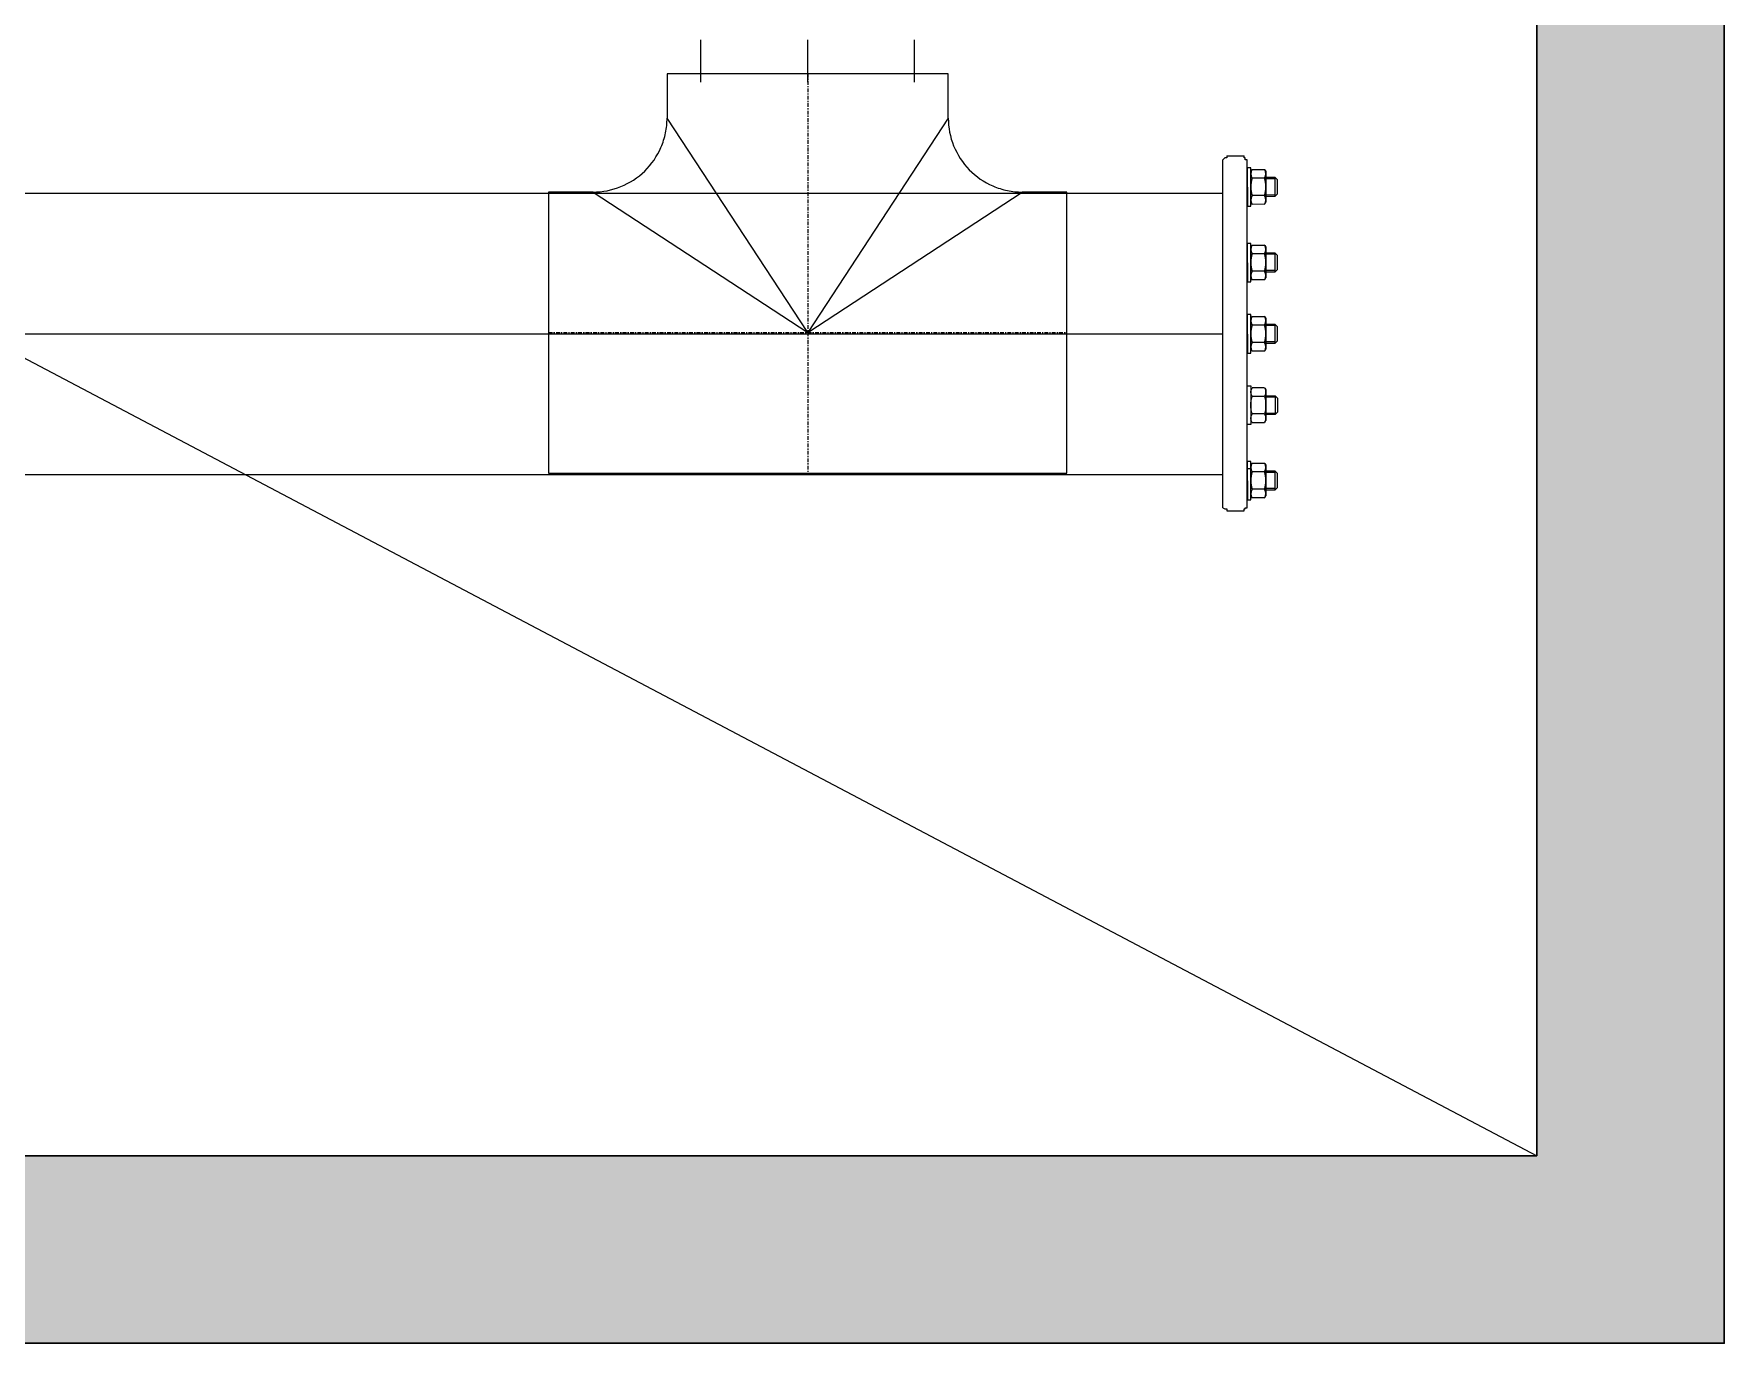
# Model space of a CAD drawing. Header units: millimetres. Extents: x -294625 to 2136527, y -251383 to 128331.
# Drawn here: x 1135859 to 1136760, y -217645 to -216947 of the extents above; entities that cross this region are included whole.
import ezdxf

# ---------------------------------------------------------------- set-up
doc = ezdxf.new("R2010")
doc.units = ezdxf.units.MM
doc.linetypes.add('CENTER', pattern=[3, 1.5, -0.5, 0.5, -0.5])
for name, color, linetype, lineweight in [('0-2', 253, 'Continuous', 18), ('A-FLOR-PATT-1', 254, 'Continuous', 18), ('ICE-BP', 4, 'Continuous', 25), ('ICE-WALL', 3, 'Continuous', 25), ('N3-NOTE', 11, 'Continuous', 13)]:
    doc.layers.add(name, color=color, linetype=linetype, lineweight=lineweight)
doc.layers.add('H-N-FITTING-35', color=2, linetype='Continuous')
doc.layers.add('Wellding', color=1, linetype='Continuous')

# ---------------------------------------------------------------- blocks, each defined once
blk = doc.blocks.new('Tee - 100 x100 - 1')
at = {"color": 8, "linetype": 'CENTER'}
for p, q in [((0, 105), (0, -57)), ((-105, 0), (105, 0))]:
    blk.add_line(p, q, dxfattribs=at)
for points in [[(57, 87), (57, 105), (-57, 105), (-57, 87)], [(-87, 57), (-105, 57), (-105, -57), (105, -57), (105, 57), (87, 57)]]:
    blk.add_lwpolyline(points)
at = {"color": 8}
for points in [[(0, 0), (-57, 87)], [(57, 87), (0, 0)], [(-87, 57), (0, 0)], [(0, 0), (87, 57)]]:
    blk.add_lwpolyline(points, dxfattribs=at)
for points in [[(-87, 57), (-83.15, 57), (-79.33, 57.74), (-72.14, 60.65), (-68.84, 62.8), (-63.25, 68.26), (-61.01, 71.51), (-58.64, 77), (-58.02, 78.98), (-57.2, 82.98), (-57, 84.99), (-57, 87)], [(57, 87), (57, 83.15), (57.74, 79.33), (60.65, 72.14), (62.8, 68.84), (68.26, 63.25), (71.51, 61.01), (77, 58.64), (78.98, 58.02), (82.98, 57.2), (84.99, 57), (87, 57)]]:
    blk.add_open_spline(points, degree=3, knots=[0.1639, 0.1639, 0.1639, 0.1639, 11.719334, 11.719334, 23.438668, 23.438668, 35.158003, 35.158003, 41.365518, 41.365518, 47.409143, 47.409143, 47.409143, 47.409143])
blk = doc.blocks.new('NUT')
at = {"linetype": 'Continuous'}
for p, q in [((-14.7, 12.1), (-13.1, 13)), ((-14.7, 0.9), (-13.1, 0)), ((-7.5, 1.1), (-7.5, 11.9)), ((7.5, 1.1), (7.5, 11.9)), ((14.7, 12.1), (13.1, 13)), ((14.7, 0.9), (13.1, 0))]:
    blk.add_line(p, q, dxfattribs=at)
blk.add_lwpolyline([(-16.5, 16), (-16.5, 13), (16.5, 13), (16.5, 16)], close=True)
for points in [[(-15, 1.1), (-15, 11.9)], [(-13.1, 13), (13.1, 13)], [(-13.1, 0), (13.1, 0)], [(13.1, 0), (-13.1, 0)], [(15, 11.9), (15, 1.1)]]:
    blk.add_lwpolyline(points, dxfattribs=at)
for centre, radius, start, end in [((-11.3, 6.1), 6.9, 57.0867, 122.9133), ((-11.3, 6.9), 6.9, 237.0867, 302.9133), ((0, -13), 26, 73.2213, 106.7787), ((0, 26), 26, 253.2213, 286.7787), ((11.3, 6.1), 6.9, 57.0867, 122.9133), ((11.3, 6.9), 6.9, 237.0867, 302.9133)]:
    blk.add_arc(centre, radius, start, end, dxfattribs=at)

msp = doc.modelspace()

# ---------------------------------------------------------------- hatches: boundary and pattern name
at = {"layer": 'A-FLOR-PATT-1'}
h = msp.add_hatch(dxfattribs=at)
h.set_pattern_fill('ANGLE', color=256, scale=3, style=0)
h.set_pattern_definition([(0, (72.387, -280.889), (0, 20.955), [15.24, -5.715]), (90, (72.387, -280.889), (-20.955, 1e-15), [15.24, -5.715])])
h.paths.add_polyline_path([(1133760.88, -217645.45), (1136760.46, -217645.45), (1136760.46, -215945.45), (1133760.88, -215945.45)])
h.paths.add_polyline_path([(1133860.46, -217545.45), (1136660.46, -217545.45), (1136660.46, -216045.45), (1133860.46, -216045.45)], flags=16)

# ---------------------------------------------------------------- linework, layer by layer
at = {"layer": '0-2'}
for p, q in [((1136271.57, -216972.61, 14.18), (1136271.58, -216949.94, -0.6)), ((1135311.49, -217106.82, -6.08), (1136492.96, -217106.82, 14.18))]:
    msp.add_line(p, q, dxfattribs=at)
at = {"layer": 'H-N-FITTING-35', "ltscale": 1000}
msp.add_line((1136507.43, -217178.82, 14.74), (1136506.07, -217178.82, 14.74), dxfattribs=at)
for points, elevation in [([(1136494.04, -217012.86), (1136492.96, -217013.94)], 14.18), ([(1136492.96, -217199.71), (1136492.96, -217013.94)], 14.18), ([(1136492.96, -217199.71), (1136492.96, -217013.94)], 14.18), ([(1136492.96, -217199.71), (1136492.96, -217013.94)], 14.18), ([(1136492.96, -217199.71), (1136492.96, -217013.94)], 14.18), ([(1136492.96, -217199.71), (1136492.96, -217013.94)], 14.18), ([(1136495.12, -217012.86), (1136494.04, -217012.86)], 14.18), ([(1136494.04, -217012.86), (1136494.04, -217012.86)], 14.18), ([(1136494.04, -217012.86), (1136494.04, -217012.86)], 14.18), ([(1136494.04, -217012.86), (1136494.04, -217012.86)], 14.18), ([(1136495.12, -217011.78), (1136504.46, -217011.78)], 14.18), ([(1136495.12, -217011.78), (1136504.46, -217011.78)], 14.18), ([(1136495.12, -217011.78), (1136504.46, -217011.78)], 14.18), ([(1136495.12, -217011.78), (1136495.12, -217011.78)], 14.18), ([(1136495.12, -217011.78), (1136495.12, -217011.78)], 14.18), ([(1136495.12, -217011.78), (1136495.12, -217012.86)], 14.18), ([(1136504.46, -217012.86), (1136504.46, -217011.78)], 14.18), ([(1136505, -217012.86), (1136504.46, -217012.86)], 14.18), ([(1136505, -217013.94), (1136505, -217012.86)], 14.18), ([(1136505, -217012.86), (1136505, -217012.86)], 14.18), ([(1136505, -217012.86), (1136505, -217012.86)], 14.18), ([(1136505, -217012.86), (1136505, -217012.86)], 14.18), ([(1136506.08, -217013.94), (1136505, -217013.94)], 14.18), ([(1136506.08, -217199.71), (1136506.08, -217013.94)], 14.18), ([(1136506.08, -217013.94), (1136506.08, -217013.94)], 14.18), ([(1136506.08, -217013.94), (1136506.08, -217013.94)], 14.18), ([(1136520.95, -217024.06), (1136515.98, -217024.07)], 14.74), ([(1136520.97, -217033.36), (1136520.95, -217023.43)], 14.74), ([(1136520.97, -217032.74), (1136516.01, -217032.75)], 14.74), ([(1136520.95, -217064.4), (1136515.98, -217064.41)], 14.74), ([(1136520.97, -217073.71), (1136520.95, -217063.78)], 14.74), ([(1136520.97, -217073.09), (1136516.01, -217073.1)], 14.74), ([(1136520.95, -217102.46), (1136515.98, -217102.47)], 14.74), ([(1136520.97, -217111.76), (1136520.95, -217101.84)], 14.74), ([(1136520.97, -217111.14), (1136516.01, -217111.15)], 14.74), ([(1136520.96, -217140.59), (1136516, -217140.58)], 14.74), ([(1136520.97, -217139.97), (1136520.94, -217149.89)], 14.74), ([(1136520.94, -217149.27), (1136515.98, -217149.26)], 14.74), ([(1136506.08, -217199.71), (1136506.08, -217167.94)], 14.18), ([(1136520.95, -217180.75), (1136515.98, -217180.76)], 14.74), ([(1136520.97, -217190.06), (1136520.95, -217180.13)], 14.74), ([(1136520.97, -217189.44), (1136516.01, -217189.45)], 14.74), ([(1136492.96, -217199.71), (1136494.04, -217200.25)], 14.18), ([(1136494.04, -217200.25), (1136494.04, -217200.25)], 14.18), ([(1136494.04, -217200.25), (1136494.04, -217200.25)], 14.18), ([(1136494.04, -217200.25), (1136495.12, -217200.25)], 14.18), ([(1136495.12, -217200.25), (1136495.12, -217200.25)], 14.18), ([(1136495.12, -217200.25), (1136495.12, -217201.33)], 14.18), ([(1136495.12, -217201.33), (1136504.46, -217201.33)], 14.18), ([(1136495.12, -217201.33), (1136504.46, -217201.33)], 14.18), ([(1136495.12, -217201.33), (1136504.46, -217201.33)], 14.18), ([(1136495.12, -217201.33), (1136495.12, -217201.33)], 14.18), ([(1136495.12, -217201.33), (1136495.66, -217201.33)], 14.18), ([(1136504.46, -217201.33), (1136504.46, -217200.25)], 14.18), ([(1136504.46, -217200.25), (1136505, -217200.25)], 14.18), ([(1136504.46, -217201.33), (1136504.46, -217201.33)], 14.18), ([(1136505, -217200.25), (1136505, -217199.71)], 14.18), ([(1136505, -217199.71), (1136506.08, -217199.71)], 14.18), ([(1136505, -217200.25), (1136505, -217200.25)], 14.18), ([(1136505, -217200.25), (1136505, -217200.25)], 14.18), ([(1136505, -217200.25), (1136505, -217200.25)], 14.18), ([(1136506.08, -217199.71), (1136506.08, -217199.71)], 14.18)]:
    msp.add_lwpolyline(points, dxfattribs=dict(at, elevation=elevation))
at = {"layer": 'H-N-FITTING-35', "ltscale": 1000, "elevation": 14.74}
for points in [[(1136516.01, -217033.37), (1136520.97, -217033.36), (1136522.21, -217032.12), (1136522.19, -217024.67), (1136520.95, -217023.43), (1136515.98, -217023.45)], [(1136516.01, -217073.72), (1136520.97, -217073.71), (1136522.21, -217072.46), (1136522.19, -217065.02), (1136520.95, -217063.78), (1136515.98, -217063.79)], [(1136516.01, -217111.77), (1136520.97, -217111.76), (1136522.21, -217110.52), (1136522.19, -217103.07), (1136520.95, -217101.84), (1136515.98, -217101.85)], [(1136516, -217139.96), (1136520.97, -217139.97), (1136522.2, -217141.21), (1136522.18, -217148.66), (1136520.94, -217149.89), (1136515.98, -217149.88)], [(1136516.01, -217190.07), (1136520.97, -217190.06), (1136522.21, -217188.81), (1136522.19, -217181.37), (1136520.95, -217180.13), (1136515.98, -217180.14)]]:
    msp.add_lwpolyline(points, close=True, dxfattribs=at)
at = {"layer": 'ICE-BP', "ltscale": 1000}
for p, q in [((1136214.57, -216972.61, 14.18), (1136214.58, -216949.93, -0.6)), ((1136328.57, -216972.61, 14.18), (1136328.58, -216949.95, -0.6)), ((1135311.49, -217031.82, -6.08), (1136492.96, -217031.84, 14.18)), ((1135311.49, -217181.82, -6.08), (1136492.96, -217181.84, 14.18))]:
    msp.add_line(p, q, dxfattribs=at)
at = {"layer": 'ICE-WALL', "lineweight": 30, "ltscale": 500}
for points in [[(1133760.88, -217645.45), (1136760.46, -217645.45), (1136760.46, -215945.45), (1133760.88, -215945.45)], [(1133860.46, -217545.45), (1136660.46, -217545.45), (1136660.46, -216045.45), (1133860.46, -216045.45)]]:
    msp.add_lwpolyline(points, close=True, dxfattribs=at)
at = {"layer": 'N3-NOTE'}
msp.add_line((1133818.25, -216045.45), (1136660.46, -217545.45), dxfattribs=at)

# ---------------------------------------------------------------- block references
at = {"layer": 'H-N-FITTING-35', "ltscale": 1000}
for p, xscale, yscale, zscale, rotation in [((1136516, -217028.41, 14.74), 0.6202974402962584, 0.6202974402962584, 0.6202974402962584, 90.14215696245664), ((1136516, -217068.76, 14.74), 0.6202974402962584, 0.6202974402962584, 0.6202974402962584, 90.14215696245664), ((1136516, -217106.81, 14.74), 0.6202974402962584, 0.6202974402962584, 0.6202974402962584, 90.14215696245664), ((1136515.99, -217144.92, 14.74), -0.6202974402809183, 0.6202974402809182, 0.6202974402809182, 89.8514848173361), ((1136516, -217185.11, 14.74), 0.6202974402962584, 0.6202974402962584, 0.6202974402962584, 90.14215696245664)]:
    msp.add_blockref('NUT', p, dxfattribs=dict(at, xscale=xscale, yscale=yscale, zscale=zscale, rotation=rotation))
at = {"layer": 'Wellding', "xscale": 1.315789473684211, "yscale": 1.315789473684211, "zscale": 1.315789473684211}
msp.add_blockref('Tee - 100 x100 - 1', (1136271.57, -217106.17, 14.18), dxfattribs=at)

doc.saveas('drawing.dxf')
